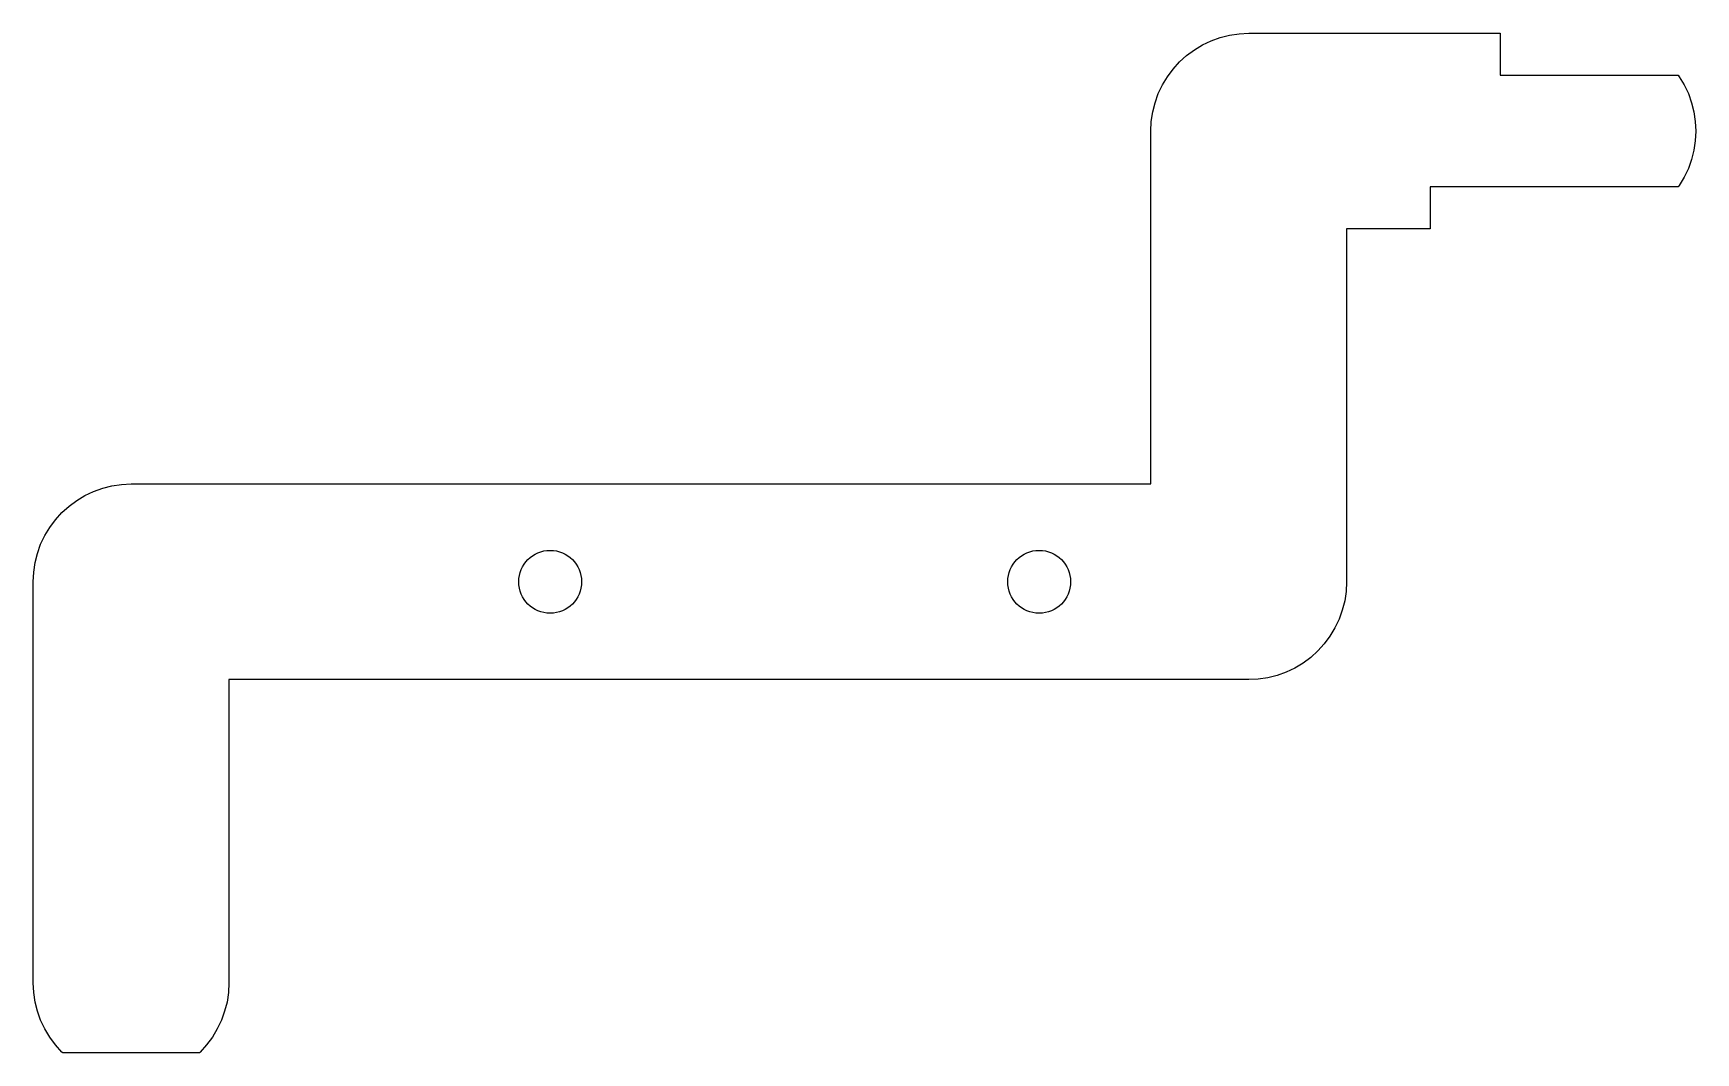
# Model space of a CAD drawing. Header units: millimetres. Extents: x -7 to 112, y 28 to 101.
import ezdxf

# ---------------------------------------------------------------- set-up
doc = ezdxf.new("R2010")
doc.units = ezdxf.units.MM

msp = doc.modelspace()

# ---------------------------------------------------------------- linework, layer by layer
for p, q in [((78.63, 101.12), (79.31, 101.22)), ((79.31, 101.22), (80, 101.25)), ((80, 101.25), (98, 101.25)), ((98, 101.25), (98, 98.25)), ((75.56, 99.66), (76.11, 100.07)), ((76.11, 100.07), (76.7, 100.42)), ((76.7, 100.42), (77.32, 100.72)), ((77.32, 100.72), (77.97, 100.95)), ((77.97, 100.95), (78.63, 101.12)), ((74.59, 98.69), (75.05, 99.2)), ((75.05, 99.2), (75.56, 99.66)), ((73.83, 97.55), (74.18, 98.14)), ((74.18, 98.14), (74.59, 98.69)), ((98, 98.25), (110.74, 98.25)), ((110.74, 98.25), (110.82, 98.14)), ((110.82, 98.14), (111.17, 97.55)), ((73.3, 96.28), (73.53, 96.93)), ((73.53, 96.93), (73.83, 97.55)), ((111.17, 97.55), (111.47, 96.93)), ((111.47, 96.93), (111.7, 96.28)), ((73.03, 94.94), (73.13, 95.62)), ((73.13, 95.62), (73.3, 96.28)), ((111.7, 96.28), (111.87, 95.62)), ((111.87, 95.62), (111.97, 94.94)), ((73, 94.25), (73.03, 94.94)), ((73, 69), (73, 94.25)), ((111.97, 94.94), (112, 94.25)), ((112, 94.25), (111.97, 93.56)), ((111.87, 92.88), (111.7, 92.22)), ((111.97, 93.56), (111.87, 92.88)), ((111.7, 92.22), (111.47, 91.57)), ((111.17, 90.95), (110.82, 90.36)), ((111.47, 91.57), (111.17, 90.95)), ((110.74, 90.25), (93, 90.25)), ((93, 90.25), (93, 87.25)), ((110.82, 90.36), (110.74, 90.25)), ((93, 87.25), (87, 87.25)), ((87, 87.25), (87, 62)), ((-3.89, 67.82), (-3.3, 68.17)), ((-3.3, 68.17), (-2.68, 68.47)), ((-2.68, 68.47), (-2.03, 68.7)), ((-2.03, 68.7), (-1.37, 68.87)), ((-1.37, 68.87), (-0.69, 68.97)), ((-0.69, 68.97), (0, 69)), ((0, 69), (73, 69)), ((-5.41, 66.44), (-4.95, 66.95)), ((-4.95, 66.95), (-4.44, 67.41)), ((-4.44, 67.41), (-3.89, 67.82)), ((-6.17, 65.3), (-5.82, 65.89)), ((-5.82, 65.89), (-5.41, 66.44)), ((-6.7, 64.03), (-6.47, 64.68)), ((-6.47, 64.68), (-6.17, 65.3)), ((-6.97, 62.69), (-6.87, 63.37)), ((-6.87, 63.37), (-6.7, 64.03)), ((-7, 62), (-6.97, 62.69)), ((-7, 33.3), (-7, 62)), ((87, 62), (86.97, 61.31)), ((86.97, 61.31), (86.87, 60.63)), ((86.7, 59.97), (86.47, 59.32)), ((86.87, 60.63), (86.7, 59.97)), ((86.17, 58.7), (85.82, 58.11)), ((86.47, 59.32), (86.17, 58.7)), ((85.41, 57.56), (84.95, 57.05)), ((85.82, 58.11), (85.41, 57.56)), ((83.89, 56.18), (83.3, 55.83)), ((84.44, 56.59), (83.89, 56.18)), ((84.95, 57.05), (84.44, 56.59)), ((80, 55), (7, 55)), ((7, 55), (7, 33.3)), ((80.69, 55.03), (80, 55)), ((81.37, 55.13), (80.69, 55.03)), ((82.03, 55.3), (81.37, 55.13)), ((82.68, 55.53), (82.03, 55.3)), ((83.3, 55.83), (82.68, 55.53)), ((-6.97, 32.61), (-7, 33.3)), ((-6.87, 31.93), (-6.97, 32.61)), ((6.97, 32.61), (6.87, 31.93)), ((7, 33.3), (6.97, 32.61)), ((-6.7, 31.27), (-6.87, 31.93)), ((-6.47, 30.62), (-6.7, 31.27)), ((6.7, 31.27), (6.47, 30.62)), ((6.87, 31.93), (6.7, 31.27)), ((-6.17, 30), (-6.47, 30.62)), ((-5.82, 29.41), (-6.17, 30)), ((6.17, 30), (5.82, 29.41)), ((6.47, 30.62), (6.17, 30)), ((-5.41, 28.86), (-5.82, 29.41)), ((-4.95, 28.35), (-5.41, 28.86)), ((5.41, 28.86), (4.95, 28.35)), ((5.82, 29.41), (5.41, 28.86)), ((-4.89, 28.3), (-4.95, 28.35)), ((4.89, 28.3), (-4.89, 28.3)), ((4.95, 28.35), (4.89, 28.3))]:
    msp.add_line(p, q)
for centre in [(30, 62), (65, 62)]:
    msp.add_circle(centre, 2.25)

doc.saveas('drawing.dxf')
